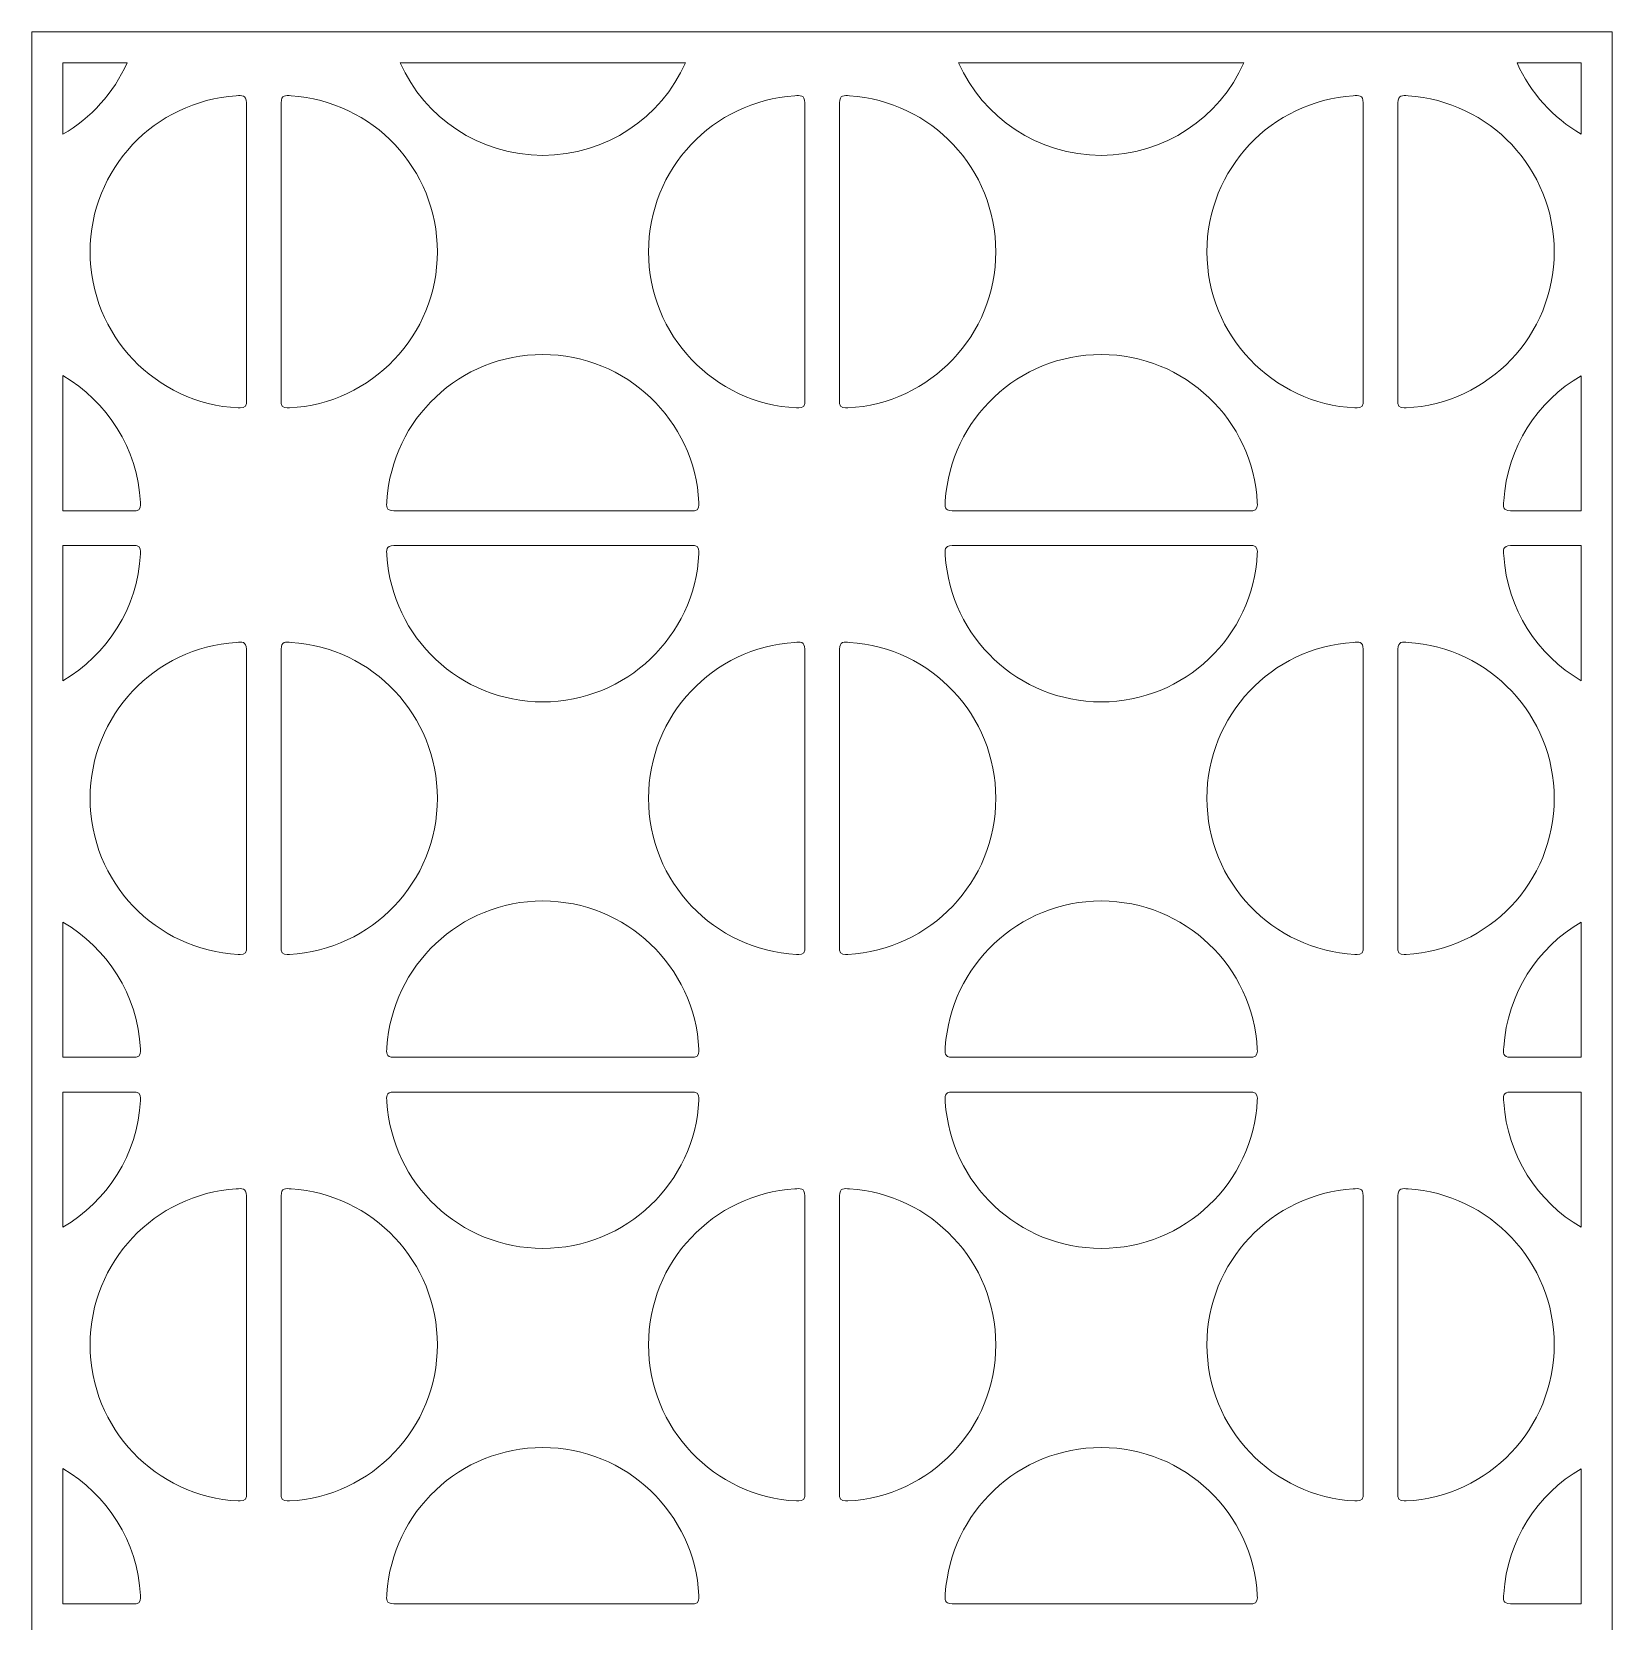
# Model space of a CAD drawing. Header units: centimetres. Extents: x -8.8 to 8, y -6.8 to 8.5.
# Drawn here: x -8.85 to -1.25, y 0.87 to 8.51 of the extents above; entities that cross this region are included whole.
import ezdxf

# ---------------------------------------------------------------- set-up
doc = ezdxf.new("R2010")
doc.units = ezdxf.units.CM
doc.header["$MEASUREMENT"] = 0
doc.layers.add('layer 1', color=7, linetype='Continuous')

msp = doc.modelspace()

# ---------------------------------------------------------------- linework, layer by layer
at = {"layer": 'layer 1', "color": 177, "lineweight": 9}
for points, knots in [([(-8.84847, 8.5064), (-8.84847, 8.5064), (-1.25294, 8.5064), (-1.25294, 8.5064), (-1.25294, 8.5064), (-1.25294, 8.5064), (-1.25294, -6.76726), (-1.25294, -6.76726), (-1.25294, -6.76726), (-1.25294, -6.76726), (-8.84847, -6.76726), (-8.84847, -6.76726), (-8.84847, -6.76726), (-8.84847, -6.76726), (-8.84847, 8.5064), (-8.84847, 8.5064)], [0, 0, 0, 0, 0.2, 0.2, 0.2, 0.2, 0.4, 0.4, 0.4, 0.4, 0.6, 0.6, 0.6, 0.6, 1, 1, 1, 1]), ([(-8.39052, 8.35661), (-8.45503, 8.21283), (-8.56343, 8.09301), (-8.69868, 8.01423), (-8.69868, 8.01423), (-8.69868, 8.01423), (-8.69868, 8.35661), (-8.69868, 8.35661), (-8.69868, 8.35661), (-8.69868, 8.35661), (-8.39052, 8.35661), (-8.39052, 8.35661)], [0, 0, 0, 0, 0.25, 0.25, 0.25, 0.25, 0.5, 0.5, 0.5, 0.5, 1, 1, 1, 1]), ([(-5.70683, 8.35661), (-5.82424, 8.09495), (-6.08701, 7.91264), (-6.39232, 7.91264), (-6.39232, 7.91264), (-6.69765, 7.91264), (-6.96046, 8.09494), (-7.07786, 8.35661), (-7.07786, 8.35661), (-7.07786, 8.35661), (-5.70683, 8.35661), (-5.70683, 8.35661)], [0, 0, 0, 0, 0.25, 0.25, 0.25, 0.25, 0.5, 0.5, 0.5, 0.5, 1, 1, 1, 1]), ([(-3.02313, 8.35661), (-3.14053, 8.09495), (-3.4033, 7.91264), (-3.7086, 7.91264), (-3.7086, 7.91264), (-4.01393, 7.91264), (-4.27675, 8.09494), (-4.39415, 8.35661), (-4.39415, 8.35661), (-4.39415, 8.35661), (-3.02313, 8.35661), (-3.02313, 8.35661)], [0, 0, 0, 0, 0.25, 0.25, 0.25, 0.25, 0.5, 0.5, 0.5, 0.5, 1, 1, 1, 1]), ([(-1.40273, 8.01452), (-1.53776, 8.0933), (-1.64599, 8.213), (-1.71043, 8.35661), (-1.71043, 8.35661), (-1.71043, 8.35661), (-1.40273, 8.35661), (-1.40273, 8.35661), (-1.40273, 8.35661), (-1.40273, 8.35661), (-1.40273, 8.01452), (-1.40273, 8.01452)], [0, 0, 0, 0, 0.25, 0.25, 0.25, 0.25, 0.5, 0.5, 0.5, 0.5, 1, 1, 1, 1]), ([(-7.81721, 7.44921), (-7.81721, 7.44921), (-7.81721, 6.72023), (-7.81721, 6.72023), (-7.81721, 6.72023), (-7.81721, 6.69727), (-7.8467, 6.69856), (-7.85697, 6.69926), (-7.85697, 6.69926), (-8.25319, 6.71995), (-8.56822, 7.04785), (-8.56822, 7.44921), (-8.56822, 7.44921), (-8.56822, 7.84771), (-8.25766, 8.1738), (-7.86542, 8.19869), (-7.86542, 8.19869), (-7.83882, 8.20094), (-7.81769, 8.20445), (-7.81721, 8.16568), (-7.81721, 8.16568), (-7.81721, 8.16568), (-7.81721, 7.44921), (-7.81721, 7.44921)], [0, 0, 0, 0, 0.1428571, 0.1428571, 0.1428571, 0.1428571, 0.2857143, 0.2857143, 0.2857143, 0.2857143, 0.4285714, 0.4285714, 0.4285714, 0.4285714, 0.5714286, 0.5714286, 0.5714286, 0.5714286, 0.7142857, 0.7142857, 0.7142857, 0.7142857, 1, 1, 1, 1]), ([(-7.65005, 7.44921), (-7.65005, 7.44921), (-7.65005, 6.72023), (-7.65005, 6.72023), (-7.65005, 6.72023), (-7.65005, 6.69727), (-7.62056, 6.69856), (-7.61029, 6.69926), (-7.61029, 6.69926), (-7.21407, 6.71995), (-6.89904, 7.04785), (-6.89904, 7.44921), (-6.89904, 7.44921), (-6.89904, 7.84771), (-7.2096, 8.1738), (-7.60184, 8.19869), (-7.60184, 8.19869), (-7.62843, 8.20094), (-7.64958, 8.20445), (-7.65005, 8.16568), (-7.65005, 8.16568), (-7.65005, 8.16568), (-7.65005, 7.44921), (-7.65005, 7.44921)], [0, 0, 0, 0, 0.1428571, 0.1428571, 0.1428571, 0.1428571, 0.2857143, 0.2857143, 0.2857143, 0.2857143, 0.4285714, 0.4285714, 0.4285714, 0.4285714, 0.5714286, 0.5714286, 0.5714286, 0.5714286, 0.7142857, 0.7142857, 0.7142857, 0.7142857, 1, 1, 1, 1]), ([(-5.1335, 7.44921), (-5.1335, 7.44921), (-5.1335, 6.72023), (-5.1335, 6.72023), (-5.1335, 6.72023), (-5.1335, 6.69727), (-5.16298, 6.69856), (-5.17325, 6.69926), (-5.17325, 6.69926), (-5.56948, 6.71995), (-5.8845, 7.04785), (-5.8845, 7.44921), (-5.8845, 7.44921), (-5.8845, 7.84771), (-5.57395, 8.1738), (-5.18171, 8.19869), (-5.18171, 8.19869), (-5.15511, 8.20094), (-5.13397, 8.20445), (-5.1335, 8.16568), (-5.1335, 8.16568), (-5.1335, 8.16568), (-5.1335, 7.44921), (-5.1335, 7.44921)], [0, 0, 0, 0, 0.1428571, 0.1428571, 0.1428571, 0.1428571, 0.2857143, 0.2857143, 0.2857143, 0.2857143, 0.4285714, 0.4285714, 0.4285714, 0.4285714, 0.5714286, 0.5714286, 0.5714286, 0.5714286, 0.7142857, 0.7142857, 0.7142857, 0.7142857, 1, 1, 1, 1]), ([(-4.96634, 7.44921), (-4.96634, 7.44921), (-4.96634, 6.72023), (-4.96634, 6.72023), (-4.96634, 6.72023), (-4.96634, 6.69727), (-4.93685, 6.69856), (-4.92658, 6.69926), (-4.92658, 6.69926), (-4.53036, 6.71995), (-4.21533, 7.04785), (-4.21533, 7.44921), (-4.21533, 7.44921), (-4.21533, 7.84771), (-4.52588, 8.1738), (-4.91812, 8.19869), (-4.91812, 8.19869), (-4.94472, 8.20094), (-4.96586, 8.20445), (-4.96634, 8.16568), (-4.96634, 8.16568), (-4.96634, 8.16568), (-4.96634, 7.44921), (-4.96634, 7.44921)], [0, 0, 0, 0, 0.1428571, 0.1428571, 0.1428571, 0.1428571, 0.2857143, 0.2857143, 0.2857143, 0.2857143, 0.4285714, 0.4285714, 0.4285714, 0.4285714, 0.5714286, 0.5714286, 0.5714286, 0.5714286, 0.7142857, 0.7142857, 0.7142857, 0.7142857, 1, 1, 1, 1]), ([(-2.44978, 7.44921), (-2.44978, 7.44921), (-2.44978, 6.72023), (-2.44978, 6.72023), (-2.44978, 6.72023), (-2.44978, 6.69727), (-2.47927, 6.69856), (-2.48954, 6.69926), (-2.48954, 6.69926), (-2.88576, 6.71995), (-3.20079, 7.04785), (-3.20079, 7.44921), (-3.20079, 7.44921), (-3.20079, 7.84771), (-2.89024, 8.1738), (-2.498, 8.19869), (-2.498, 8.19869), (-2.4714, 8.20094), (-2.45026, 8.20445), (-2.44978, 8.16568), (-2.44978, 8.16568), (-2.44978, 8.16568), (-2.44978, 7.44921), (-2.44978, 7.44921)], [0, 0, 0, 0, 0.1428571, 0.1428571, 0.1428571, 0.1428571, 0.2857143, 0.2857143, 0.2857143, 0.2857143, 0.4285714, 0.4285714, 0.4285714, 0.4285714, 0.5714286, 0.5714286, 0.5714286, 0.5714286, 0.7142857, 0.7142857, 0.7142857, 0.7142857, 1, 1, 1, 1]), ([(-2.28262, 7.44921), (-2.28262, 7.44921), (-2.28262, 6.72023), (-2.28262, 6.72023), (-2.28262, 6.72023), (-2.28262, 6.69727), (-2.25314, 6.69856), (-2.24287, 6.69926), (-2.24287, 6.69926), (-1.84664, 6.71995), (-1.53162, 7.04785), (-1.53162, 7.44921), (-1.53162, 7.44921), (-1.53162, 7.84771), (-1.84217, 8.1738), (-2.23441, 8.19869), (-2.23441, 8.19869), (-2.26101, 8.20094), (-2.28215, 8.20445), (-2.28262, 8.16568), (-2.28262, 8.16568), (-2.28262, 8.16568), (-2.28262, 7.44921), (-2.28262, 7.44921)], [0, 0, 0, 0, 0.1428571, 0.1428571, 0.1428571, 0.1428571, 0.2857143, 0.2857143, 0.2857143, 0.2857143, 0.4285714, 0.4285714, 0.4285714, 0.4285714, 0.5714286, 0.5714286, 0.5714286, 0.5714286, 0.7142857, 0.7142857, 0.7142857, 0.7142857, 1, 1, 1, 1]), ([(-6.39232, 6.20492), (-6.39232, 6.20492), (-5.66335, 6.20492), (-5.66335, 6.20492), (-5.66335, 6.20492), (-5.64038, 6.20492), (-5.64168, 6.2344), (-5.64237, 6.24468), (-5.64237, 6.24468), (-5.66306, 6.6409), (-5.99096, 6.95592), (-6.39232, 6.95592), (-6.39232, 6.95592), (-6.79083, 6.95592), (-7.11692, 6.64537), (-7.1418, 6.25313), (-7.1418, 6.25313), (-7.14404, 6.22653), (-7.14756, 6.20539), (-7.10879, 6.20492), (-7.10879, 6.20492), (-7.10879, 6.20492), (-6.39232, 6.20492), (-6.39232, 6.20492)], [0, 0, 0, 0, 0.1428571, 0.1428571, 0.1428571, 0.1428571, 0.2857143, 0.2857143, 0.2857143, 0.2857143, 0.4285714, 0.4285714, 0.4285714, 0.4285714, 0.5714286, 0.5714286, 0.5714286, 0.5714286, 0.7142857, 0.7142857, 0.7142857, 0.7142857, 1, 1, 1, 1]), ([(-3.7086, 6.20492), (-3.7086, 6.20492), (-2.97963, 6.20492), (-2.97963, 6.20492), (-2.97963, 6.20492), (-2.95666, 6.20492), (-2.95796, 6.2344), (-2.95866, 6.24468), (-2.95866, 6.24468), (-2.97935, 6.6409), (-3.30725, 6.95592), (-3.7086, 6.95592), (-3.7086, 6.95592), (-4.10711, 6.95592), (-4.4332, 6.64537), (-4.45809, 6.25313), (-4.45809, 6.25313), (-4.46033, 6.22653), (-4.46384, 6.20539), (-4.42508, 6.20492), (-4.42508, 6.20492), (-4.42508, 6.20492), (-3.7086, 6.20492), (-3.7086, 6.20492)], [0, 0, 0, 0, 0.1428571, 0.1428571, 0.1428571, 0.1428571, 0.2857143, 0.2857143, 0.2857143, 0.2857143, 0.4285714, 0.4285714, 0.4285714, 0.4285714, 0.5714286, 0.5714286, 0.5714286, 0.5714286, 0.7142857, 0.7142857, 0.7142857, 0.7142857, 1, 1, 1, 1]), ([(-8.69868, 6.20492), (-8.69868, 6.20492), (-8.34706, 6.20492), (-8.34706, 6.20492), (-8.34706, 6.20492), (-8.32409, 6.20492), (-8.32539, 6.2344), (-8.32608, 6.24468), (-8.32608, 6.24468), (-8.33969, 6.50511), (-8.48601, 6.73045), (-8.69868, 6.85432), (-8.69868, 6.85432), (-8.69868, 6.85432), (-8.69868, 6.20492), (-8.69868, 6.20492)], [0, 0, 0, 0, 0.2, 0.2, 0.2, 0.2, 0.4, 0.4, 0.4, 0.4, 0.6, 0.6, 0.6, 0.6, 1, 1, 1, 1]), ([(-1.40273, 6.85403), (-1.61284, 6.73144), (-1.75809, 6.50979), (-1.77438, 6.25313), (-1.77438, 6.25313), (-1.77662, 6.22653), (-1.78013, 6.20539), (-1.74136, 6.20492), (-1.74136, 6.20492), (-1.74136, 6.20492), (-1.40273, 6.20492), (-1.40273, 6.20492), (-1.40273, 6.20492), (-1.40273, 6.20492), (-1.40273, 6.85403), (-1.40273, 6.85403)], [0, 0, 0, 0, 0.2, 0.2, 0.2, 0.2, 0.4, 0.4, 0.4, 0.4, 0.6, 0.6, 0.6, 0.6, 1, 1, 1, 1]), ([(-8.69868, 6.03776), (-8.69868, 6.03776), (-8.34706, 6.03776), (-8.34706, 6.03776), (-8.34706, 6.03776), (-8.32409, 6.03776), (-8.32539, 6.00827), (-8.32608, 5.998), (-8.32608, 5.998), (-8.33969, 5.73757), (-8.48601, 5.51222), (-8.69868, 5.38835), (-8.69868, 5.38835), (-8.69868, 5.38835), (-8.69868, 6.03776), (-8.69868, 6.03776)], [0, 0, 0, 0, 0.2, 0.2, 0.2, 0.2, 0.4, 0.4, 0.4, 0.4, 0.6, 0.6, 0.6, 0.6, 1, 1, 1, 1]), ([(-6.39232, 6.03776), (-6.39232, 6.03776), (-5.66335, 6.03776), (-5.66335, 6.03776), (-5.66335, 6.03776), (-5.64038, 6.03776), (-5.64168, 6.00827), (-5.64237, 5.998), (-5.64237, 5.998), (-5.66306, 5.60178), (-5.99096, 5.28675), (-6.39232, 5.28675), (-6.39232, 5.28675), (-6.79083, 5.28675), (-7.11692, 5.5973), (-7.1418, 5.98954), (-7.1418, 5.98954), (-7.14404, 6.01615), (-7.14756, 6.03728), (-7.10879, 6.03776), (-7.10879, 6.03776), (-7.10879, 6.03776), (-6.39232, 6.03776), (-6.39232, 6.03776)], [0, 0, 0, 0, 0.1428571, 0.1428571, 0.1428571, 0.1428571, 0.2857143, 0.2857143, 0.2857143, 0.2857143, 0.4285714, 0.4285714, 0.4285714, 0.4285714, 0.5714286, 0.5714286, 0.5714286, 0.5714286, 0.7142857, 0.7142857, 0.7142857, 0.7142857, 1, 1, 1, 1]), ([(-3.7086, 6.03776), (-3.7086, 6.03776), (-2.97963, 6.03776), (-2.97963, 6.03776), (-2.97963, 6.03776), (-2.95666, 6.03776), (-2.95796, 6.00827), (-2.95866, 5.998), (-2.95866, 5.998), (-2.97935, 5.60178), (-3.30725, 5.28675), (-3.7086, 5.28675), (-3.7086, 5.28675), (-4.10711, 5.28675), (-4.4332, 5.5973), (-4.45809, 5.98954), (-4.45809, 5.98954), (-4.46033, 6.01615), (-4.46384, 6.03728), (-4.42508, 6.03776), (-4.42508, 6.03776), (-4.42508, 6.03776), (-3.7086, 6.03776), (-3.7086, 6.03776)], [0, 0, 0, 0, 0.1428571, 0.1428571, 0.1428571, 0.1428571, 0.2857143, 0.2857143, 0.2857143, 0.2857143, 0.4285714, 0.4285714, 0.4285714, 0.4285714, 0.5714286, 0.5714286, 0.5714286, 0.5714286, 0.7142857, 0.7142857, 0.7142857, 0.7142857, 1, 1, 1, 1]), ([(-1.40273, 5.38863), (-1.61284, 5.51122), (-1.75809, 5.73289), (-1.77438, 5.98954), (-1.77438, 5.98954), (-1.77662, 6.01615), (-1.78013, 6.03728), (-1.74136, 6.03776), (-1.74136, 6.03776), (-1.74136, 6.03776), (-1.40273, 6.03776), (-1.40273, 6.03776), (-1.40273, 6.03776), (-1.40273, 6.03776), (-1.40273, 5.38863), (-1.40273, 5.38863)], [0, 0, 0, 0, 0.2, 0.2, 0.2, 0.2, 0.4, 0.4, 0.4, 0.4, 0.6, 0.6, 0.6, 0.6, 1, 1, 1, 1]), ([(-7.81721, 4.82332), (-7.81721, 4.82332), (-7.81721, 4.09435), (-7.81721, 4.09435), (-7.81721, 4.09435), (-7.81721, 4.07138), (-7.8467, 4.07268), (-7.85697, 4.07337), (-7.85697, 4.07337), (-8.25319, 4.09407), (-8.56822, 4.42197), (-8.56822, 4.82332), (-8.56822, 4.82332), (-8.56822, 5.22183), (-8.25766, 5.54792), (-7.86542, 5.57281), (-7.86542, 5.57281), (-7.83882, 5.57505), (-7.81769, 5.57856), (-7.81721, 5.53979), (-7.81721, 5.53979), (-7.81721, 5.53979), (-7.81721, 4.82332), (-7.81721, 4.82332)], [0, 0, 0, 0, 0.1428571, 0.1428571, 0.1428571, 0.1428571, 0.2857143, 0.2857143, 0.2857143, 0.2857143, 0.4285714, 0.4285714, 0.4285714, 0.4285714, 0.5714286, 0.5714286, 0.5714286, 0.5714286, 0.7142857, 0.7142857, 0.7142857, 0.7142857, 1, 1, 1, 1]), ([(-7.65005, 4.82332), (-7.65005, 4.82332), (-7.65005, 4.09435), (-7.65005, 4.09435), (-7.65005, 4.09435), (-7.65005, 4.07138), (-7.62056, 4.07268), (-7.61029, 4.07337), (-7.61029, 4.07337), (-7.21407, 4.09407), (-6.89904, 4.42197), (-6.89904, 4.82332), (-6.89904, 4.82332), (-6.89904, 5.22183), (-7.2096, 5.54792), (-7.60184, 5.57281), (-7.60184, 5.57281), (-7.62843, 5.57505), (-7.64958, 5.57856), (-7.65005, 5.53979), (-7.65005, 5.53979), (-7.65005, 5.53979), (-7.65005, 4.82332), (-7.65005, 4.82332)], [0, 0, 0, 0, 0.1428571, 0.1428571, 0.1428571, 0.1428571, 0.2857143, 0.2857143, 0.2857143, 0.2857143, 0.4285714, 0.4285714, 0.4285714, 0.4285714, 0.5714286, 0.5714286, 0.5714286, 0.5714286, 0.7142857, 0.7142857, 0.7142857, 0.7142857, 1, 1, 1, 1]), ([(-5.1335, 4.82332), (-5.1335, 4.82332), (-5.1335, 4.09435), (-5.1335, 4.09435), (-5.1335, 4.09435), (-5.1335, 4.07138), (-5.16298, 4.07268), (-5.17325, 4.07337), (-5.17325, 4.07337), (-5.56948, 4.09407), (-5.8845, 4.42197), (-5.8845, 4.82332), (-5.8845, 4.82332), (-5.8845, 5.22183), (-5.57395, 5.54792), (-5.18171, 5.57281), (-5.18171, 5.57281), (-5.15511, 5.57505), (-5.13397, 5.57856), (-5.1335, 5.53979), (-5.1335, 5.53979), (-5.1335, 5.53979), (-5.1335, 4.82332), (-5.1335, 4.82332)], [0, 0, 0, 0, 0.1428571, 0.1428571, 0.1428571, 0.1428571, 0.2857143, 0.2857143, 0.2857143, 0.2857143, 0.4285714, 0.4285714, 0.4285714, 0.4285714, 0.5714286, 0.5714286, 0.5714286, 0.5714286, 0.7142857, 0.7142857, 0.7142857, 0.7142857, 1, 1, 1, 1]), ([(-4.96634, 4.82332), (-4.96634, 4.82332), (-4.96634, 4.09435), (-4.96634, 4.09435), (-4.96634, 4.09435), (-4.96634, 4.07138), (-4.93685, 4.07268), (-4.92658, 4.07337), (-4.92658, 4.07337), (-4.53036, 4.09407), (-4.21533, 4.42197), (-4.21533, 4.82332), (-4.21533, 4.82332), (-4.21533, 5.22183), (-4.52588, 5.54792), (-4.91812, 5.57281), (-4.91812, 5.57281), (-4.94472, 5.57505), (-4.96586, 5.57856), (-4.96634, 5.53979), (-4.96634, 5.53979), (-4.96634, 5.53979), (-4.96634, 4.82332), (-4.96634, 4.82332)], [0, 0, 0, 0, 0.1428571, 0.1428571, 0.1428571, 0.1428571, 0.2857143, 0.2857143, 0.2857143, 0.2857143, 0.4285714, 0.4285714, 0.4285714, 0.4285714, 0.5714286, 0.5714286, 0.5714286, 0.5714286, 0.7142857, 0.7142857, 0.7142857, 0.7142857, 1, 1, 1, 1]), ([(-2.44978, 4.82332), (-2.44978, 4.82332), (-2.44978, 4.09435), (-2.44978, 4.09435), (-2.44978, 4.09435), (-2.44978, 4.07138), (-2.47927, 4.07268), (-2.48954, 4.07337), (-2.48954, 4.07337), (-2.88576, 4.09407), (-3.20079, 4.42197), (-3.20079, 4.82332), (-3.20079, 4.82332), (-3.20079, 5.22183), (-2.89024, 5.54792), (-2.498, 5.57281), (-2.498, 5.57281), (-2.4714, 5.57505), (-2.45026, 5.57856), (-2.44978, 5.53979), (-2.44978, 5.53979), (-2.44978, 5.53979), (-2.44978, 4.82332), (-2.44978, 4.82332)], [0, 0, 0, 0, 0.1428571, 0.1428571, 0.1428571, 0.1428571, 0.2857143, 0.2857143, 0.2857143, 0.2857143, 0.4285714, 0.4285714, 0.4285714, 0.4285714, 0.5714286, 0.5714286, 0.5714286, 0.5714286, 0.7142857, 0.7142857, 0.7142857, 0.7142857, 1, 1, 1, 1]), ([(-2.28262, 4.82332), (-2.28262, 4.82332), (-2.28262, 4.09435), (-2.28262, 4.09435), (-2.28262, 4.09435), (-2.28262, 4.07138), (-2.25314, 4.07268), (-2.24287, 4.07337), (-2.24287, 4.07337), (-1.84664, 4.09407), (-1.53162, 4.42197), (-1.53162, 4.82332), (-1.53162, 4.82332), (-1.53162, 5.22183), (-1.84217, 5.54792), (-2.23441, 5.57281), (-2.23441, 5.57281), (-2.26101, 5.57505), (-2.28215, 5.57856), (-2.28262, 5.53979), (-2.28262, 5.53979), (-2.28262, 5.53979), (-2.28262, 4.82332), (-2.28262, 4.82332)], [0, 0, 0, 0, 0.1428571, 0.1428571, 0.1428571, 0.1428571, 0.2857143, 0.2857143, 0.2857143, 0.2857143, 0.4285714, 0.4285714, 0.4285714, 0.4285714, 0.5714286, 0.5714286, 0.5714286, 0.5714286, 0.7142857, 0.7142857, 0.7142857, 0.7142857, 1, 1, 1, 1]), ([(-6.39232, 3.57904), (-6.39232, 3.57904), (-5.66335, 3.57904), (-5.66335, 3.57904), (-5.66335, 3.57904), (-5.64038, 3.57904), (-5.64168, 3.60852), (-5.64237, 3.61879), (-5.64237, 3.61879), (-5.66306, 4.01501), (-5.99096, 4.33004), (-6.39232, 4.33004), (-6.39232, 4.33004), (-6.79083, 4.33004), (-7.11692, 4.01949), (-7.1418, 3.62725), (-7.1418, 3.62725), (-7.14404, 3.60065), (-7.14756, 3.57951), (-7.10879, 3.57904), (-7.10879, 3.57904), (-7.10879, 3.57904), (-6.39232, 3.57904), (-6.39232, 3.57904)], [0, 0, 0, 0, 0.1428571, 0.1428571, 0.1428571, 0.1428571, 0.2857143, 0.2857143, 0.2857143, 0.2857143, 0.4285714, 0.4285714, 0.4285714, 0.4285714, 0.5714286, 0.5714286, 0.5714286, 0.5714286, 0.7142857, 0.7142857, 0.7142857, 0.7142857, 1, 1, 1, 1]), ([(-3.7086, 3.57904), (-3.7086, 3.57904), (-2.97963, 3.57904), (-2.97963, 3.57904), (-2.97963, 3.57904), (-2.95666, 3.57904), (-2.95796, 3.60852), (-2.95866, 3.61879), (-2.95866, 3.61879), (-2.97935, 4.01501), (-3.30725, 4.33004), (-3.7086, 4.33004), (-3.7086, 4.33004), (-4.10711, 4.33004), (-4.4332, 4.01949), (-4.45809, 3.62725), (-4.45809, 3.62725), (-4.46033, 3.60065), (-4.46384, 3.57951), (-4.42508, 3.57904), (-4.42508, 3.57904), (-4.42508, 3.57904), (-3.7086, 3.57904), (-3.7086, 3.57904)], [0, 0, 0, 0, 0.1428571, 0.1428571, 0.1428571, 0.1428571, 0.2857143, 0.2857143, 0.2857143, 0.2857143, 0.4285714, 0.4285714, 0.4285714, 0.4285714, 0.5714286, 0.5714286, 0.5714286, 0.5714286, 0.7142857, 0.7142857, 0.7142857, 0.7142857, 1, 1, 1, 1]), ([(-8.69868, 3.57904), (-8.69868, 3.57904), (-8.34706, 3.57904), (-8.34706, 3.57904), (-8.34706, 3.57904), (-8.32409, 3.57904), (-8.32539, 3.60852), (-8.32608, 3.61879), (-8.32608, 3.61879), (-8.33969, 3.87922), (-8.48601, 4.10457), (-8.69868, 4.22844), (-8.69868, 4.22844), (-8.69868, 4.22844), (-8.69868, 3.57904), (-8.69868, 3.57904)], [0, 0, 0, 0, 0.2, 0.2, 0.2, 0.2, 0.4, 0.4, 0.4, 0.4, 0.6, 0.6, 0.6, 0.6, 1, 1, 1, 1]), ([(-1.40273, 4.22815), (-1.61284, 4.10556), (-1.75809, 3.8839), (-1.77438, 3.62725), (-1.77438, 3.62725), (-1.77662, 3.60065), (-1.78013, 3.57951), (-1.74136, 3.57904), (-1.74136, 3.57904), (-1.74136, 3.57904), (-1.40273, 3.57904), (-1.40273, 3.57904), (-1.40273, 3.57904), (-1.40273, 3.57904), (-1.40273, 4.22815), (-1.40273, 4.22815)], [0, 0, 0, 0, 0.2, 0.2, 0.2, 0.2, 0.4, 0.4, 0.4, 0.4, 0.6, 0.6, 0.6, 0.6, 1, 1, 1, 1]), ([(-8.69868, 3.41187), (-8.69868, 3.41187), (-8.34706, 3.41187), (-8.34706, 3.41187), (-8.34706, 3.41187), (-8.32409, 3.41187), (-8.32539, 3.38239), (-8.32608, 3.37212), (-8.32608, 3.37212), (-8.33969, 3.11168), (-8.48601, 2.88634), (-8.69868, 2.76246), (-8.69868, 2.76246), (-8.69868, 2.76246), (-8.69868, 3.41187), (-8.69868, 3.41187)], [0, 0, 0, 0, 0.2, 0.2, 0.2, 0.2, 0.4, 0.4, 0.4, 0.4, 0.6, 0.6, 0.6, 0.6, 1, 1, 1, 1]), ([(-6.39232, 3.41187), (-6.39232, 3.41187), (-5.66335, 3.41187), (-5.66335, 3.41187), (-5.66335, 3.41187), (-5.64038, 3.41187), (-5.64168, 3.38239), (-5.64237, 3.37212), (-5.64237, 3.37212), (-5.66306, 2.97589), (-5.99096, 2.66087), (-6.39232, 2.66087), (-6.39232, 2.66087), (-6.79083, 2.66087), (-7.11692, 2.97142), (-7.1418, 3.36366), (-7.1418, 3.36366), (-7.14404, 3.39026), (-7.14756, 3.4114), (-7.10879, 3.41187), (-7.10879, 3.41187), (-7.10879, 3.41187), (-6.39232, 3.41187), (-6.39232, 3.41187)], [0, 0, 0, 0, 0.1428571, 0.1428571, 0.1428571, 0.1428571, 0.2857143, 0.2857143, 0.2857143, 0.2857143, 0.4285714, 0.4285714, 0.4285714, 0.4285714, 0.5714286, 0.5714286, 0.5714286, 0.5714286, 0.7142857, 0.7142857, 0.7142857, 0.7142857, 1, 1, 1, 1]), ([(-3.7086, 3.41187), (-3.7086, 3.41187), (-2.97963, 3.41187), (-2.97963, 3.41187), (-2.97963, 3.41187), (-2.95666, 3.41187), (-2.95796, 3.38239), (-2.95866, 3.37212), (-2.95866, 3.37212), (-2.97935, 2.97589), (-3.30725, 2.66087), (-3.7086, 2.66087), (-3.7086, 2.66087), (-4.10711, 2.66087), (-4.4332, 2.97142), (-4.45809, 3.36366), (-4.45809, 3.36366), (-4.46033, 3.39026), (-4.46384, 3.4114), (-4.42508, 3.41187), (-4.42508, 3.41187), (-4.42508, 3.41187), (-3.7086, 3.41187), (-3.7086, 3.41187)], [0, 0, 0, 0, 0.1428571, 0.1428571, 0.1428571, 0.1428571, 0.2857143, 0.2857143, 0.2857143, 0.2857143, 0.4285714, 0.4285714, 0.4285714, 0.4285714, 0.5714286, 0.5714286, 0.5714286, 0.5714286, 0.7142857, 0.7142857, 0.7142857, 0.7142857, 1, 1, 1, 1]), ([(-1.40273, 2.76275), (-1.61284, 2.88534), (-1.75809, 3.107), (-1.77438, 3.36366), (-1.77438, 3.36366), (-1.77662, 3.39026), (-1.78013, 3.4114), (-1.74136, 3.41187), (-1.74136, 3.41187), (-1.74136, 3.41187), (-1.40273, 3.41187), (-1.40273, 3.41187), (-1.40273, 3.41187), (-1.40273, 3.41187), (-1.40273, 2.76275), (-1.40273, 2.76275)], [0, 0, 0, 0, 0.2, 0.2, 0.2, 0.2, 0.4, 0.4, 0.4, 0.4, 0.6, 0.6, 0.6, 0.6, 1, 1, 1, 1]), ([(-7.81721, 2.19744), (-7.81721, 2.19744), (-7.81721, 1.46846), (-7.81721, 1.46846), (-7.81721, 1.46846), (-7.81721, 1.4455), (-7.8467, 1.44679), (-7.85697, 1.44749), (-7.85697, 1.44749), (-8.25319, 1.46819), (-8.56822, 1.79609), (-8.56822, 2.19744), (-8.56822, 2.19744), (-8.56822, 2.59594), (-8.25766, 2.92203), (-7.86542, 2.94692), (-7.86542, 2.94692), (-7.83882, 2.94917), (-7.81769, 2.95268), (-7.81721, 2.91391), (-7.81721, 2.91391), (-7.81721, 2.91391), (-7.81721, 2.19744), (-7.81721, 2.19744)], [0, 0, 0, 0, 0.1428571, 0.1428571, 0.1428571, 0.1428571, 0.2857143, 0.2857143, 0.2857143, 0.2857143, 0.4285714, 0.4285714, 0.4285714, 0.4285714, 0.5714286, 0.5714286, 0.5714286, 0.5714286, 0.7142857, 0.7142857, 0.7142857, 0.7142857, 1, 1, 1, 1]), ([(-7.65005, 2.19744), (-7.65005, 2.19744), (-7.65005, 1.46846), (-7.65005, 1.46846), (-7.65005, 1.46846), (-7.65005, 1.4455), (-7.62056, 1.44679), (-7.61029, 1.44749), (-7.61029, 1.44749), (-7.21407, 1.46819), (-6.89904, 1.79609), (-6.89904, 2.19744), (-6.89904, 2.19744), (-6.89904, 2.59594), (-7.2096, 2.92203), (-7.60184, 2.94692), (-7.60184, 2.94692), (-7.62843, 2.94917), (-7.64958, 2.95268), (-7.65005, 2.91391), (-7.65005, 2.91391), (-7.65005, 2.91391), (-7.65005, 2.19744), (-7.65005, 2.19744)], [0, 0, 0, 0, 0.1428571, 0.1428571, 0.1428571, 0.1428571, 0.2857143, 0.2857143, 0.2857143, 0.2857143, 0.4285714, 0.4285714, 0.4285714, 0.4285714, 0.5714286, 0.5714286, 0.5714286, 0.5714286, 0.7142857, 0.7142857, 0.7142857, 0.7142857, 1, 1, 1, 1]), ([(-5.1335, 2.19744), (-5.1335, 2.19744), (-5.1335, 1.46846), (-5.1335, 1.46846), (-5.1335, 1.46846), (-5.1335, 1.4455), (-5.16298, 1.44679), (-5.17325, 1.44749), (-5.17325, 1.44749), (-5.56948, 1.46819), (-5.8845, 1.79609), (-5.8845, 2.19744), (-5.8845, 2.19744), (-5.8845, 2.59594), (-5.57395, 2.92203), (-5.18171, 2.94692), (-5.18171, 2.94692), (-5.15511, 2.94917), (-5.13397, 2.95268), (-5.1335, 2.91391), (-5.1335, 2.91391), (-5.1335, 2.91391), (-5.1335, 2.19744), (-5.1335, 2.19744)], [0, 0, 0, 0, 0.1428571, 0.1428571, 0.1428571, 0.1428571, 0.2857143, 0.2857143, 0.2857143, 0.2857143, 0.4285714, 0.4285714, 0.4285714, 0.4285714, 0.5714286, 0.5714286, 0.5714286, 0.5714286, 0.7142857, 0.7142857, 0.7142857, 0.7142857, 1, 1, 1, 1]), ([(-4.96634, 2.19744), (-4.96634, 2.19744), (-4.96634, 1.46846), (-4.96634, 1.46846), (-4.96634, 1.46846), (-4.96634, 1.4455), (-4.93685, 1.44679), (-4.92658, 1.44749), (-4.92658, 1.44749), (-4.53036, 1.46819), (-4.21533, 1.79609), (-4.21533, 2.19744), (-4.21533, 2.19744), (-4.21533, 2.59594), (-4.52588, 2.92203), (-4.91812, 2.94692), (-4.91812, 2.94692), (-4.94472, 2.94917), (-4.96586, 2.95268), (-4.96634, 2.91391), (-4.96634, 2.91391), (-4.96634, 2.91391), (-4.96634, 2.19744), (-4.96634, 2.19744)], [0, 0, 0, 0, 0.1428571, 0.1428571, 0.1428571, 0.1428571, 0.2857143, 0.2857143, 0.2857143, 0.2857143, 0.4285714, 0.4285714, 0.4285714, 0.4285714, 0.5714286, 0.5714286, 0.5714286, 0.5714286, 0.7142857, 0.7142857, 0.7142857, 0.7142857, 1, 1, 1, 1]), ([(-2.44978, 2.19744), (-2.44978, 2.19744), (-2.44978, 1.46846), (-2.44978, 1.46846), (-2.44978, 1.46846), (-2.44978, 1.4455), (-2.47927, 1.44679), (-2.48954, 1.44749), (-2.48954, 1.44749), (-2.88576, 1.46819), (-3.20079, 1.79609), (-3.20079, 2.19744), (-3.20079, 2.19744), (-3.20079, 2.59594), (-2.89024, 2.92203), (-2.498, 2.94692), (-2.498, 2.94692), (-2.4714, 2.94917), (-2.45026, 2.95268), (-2.44978, 2.91391), (-2.44978, 2.91391), (-2.44978, 2.91391), (-2.44978, 2.19744), (-2.44978, 2.19744)], [0, 0, 0, 0, 0.1428571, 0.1428571, 0.1428571, 0.1428571, 0.2857143, 0.2857143, 0.2857143, 0.2857143, 0.4285714, 0.4285714, 0.4285714, 0.4285714, 0.5714286, 0.5714286, 0.5714286, 0.5714286, 0.7142857, 0.7142857, 0.7142857, 0.7142857, 1, 1, 1, 1]), ([(-2.28262, 2.19744), (-2.28262, 2.19744), (-2.28262, 1.46846), (-2.28262, 1.46846), (-2.28262, 1.46846), (-2.28262, 1.4455), (-2.25314, 1.44679), (-2.24287, 1.44749), (-2.24287, 1.44749), (-1.84664, 1.46819), (-1.53162, 1.79609), (-1.53162, 2.19744), (-1.53162, 2.19744), (-1.53162, 2.59594), (-1.84217, 2.92203), (-2.23441, 2.94692), (-2.23441, 2.94692), (-2.26101, 2.94917), (-2.28215, 2.95268), (-2.28262, 2.91391), (-2.28262, 2.91391), (-2.28262, 2.91391), (-2.28262, 2.19744), (-2.28262, 2.19744)], [0, 0, 0, 0, 0.1428571, 0.1428571, 0.1428571, 0.1428571, 0.2857143, 0.2857143, 0.2857143, 0.2857143, 0.4285714, 0.4285714, 0.4285714, 0.4285714, 0.5714286, 0.5714286, 0.5714286, 0.5714286, 0.7142857, 0.7142857, 0.7142857, 0.7142857, 1, 1, 1, 1]), ([(-6.39232, 0.95315), (-6.39232, 0.95315), (-5.66335, 0.95315), (-5.66335, 0.95315), (-5.66335, 0.95315), (-5.64038, 0.95315), (-5.64168, 0.98264), (-5.64237, 0.99291), (-5.64237, 0.99291), (-5.66306, 1.38913), (-5.99096, 1.70416), (-6.39232, 1.70416), (-6.39232, 1.70416), (-6.79083, 1.70416), (-7.11692, 1.3936), (-7.1418, 1.00137), (-7.1418, 1.00137), (-7.14404, 0.97477), (-7.14756, 0.95363), (-7.10879, 0.95315), (-7.10879, 0.95315), (-7.10879, 0.95315), (-6.39232, 0.95315), (-6.39232, 0.95315)], [0, 0, 0, 0, 0.1428571, 0.1428571, 0.1428571, 0.1428571, 0.2857143, 0.2857143, 0.2857143, 0.2857143, 0.4285714, 0.4285714, 0.4285714, 0.4285714, 0.5714286, 0.5714286, 0.5714286, 0.5714286, 0.7142857, 0.7142857, 0.7142857, 0.7142857, 1, 1, 1, 1]), ([(-3.7086, 0.95315), (-3.7086, 0.95315), (-2.97963, 0.95315), (-2.97963, 0.95315), (-2.97963, 0.95315), (-2.95666, 0.95315), (-2.95796, 0.98264), (-2.95866, 0.99291), (-2.95866, 0.99291), (-2.97935, 1.38913), (-3.30725, 1.70416), (-3.7086, 1.70416), (-3.7086, 1.70416), (-4.10711, 1.70416), (-4.4332, 1.3936), (-4.45809, 1.00137), (-4.45809, 1.00137), (-4.46033, 0.97477), (-4.46384, 0.95363), (-4.42508, 0.95315), (-4.42508, 0.95315), (-4.42508, 0.95315), (-3.7086, 0.95315), (-3.7086, 0.95315)], [0, 0, 0, 0, 0.1428571, 0.1428571, 0.1428571, 0.1428571, 0.2857143, 0.2857143, 0.2857143, 0.2857143, 0.4285714, 0.4285714, 0.4285714, 0.4285714, 0.5714286, 0.5714286, 0.5714286, 0.5714286, 0.7142857, 0.7142857, 0.7142857, 0.7142857, 1, 1, 1, 1]), ([(-8.69868, 0.95315), (-8.69868, 0.95315), (-8.34706, 0.95315), (-8.34706, 0.95315), (-8.34706, 0.95315), (-8.32409, 0.95315), (-8.32539, 0.98264), (-8.32608, 0.99291), (-8.32608, 0.99291), (-8.33969, 1.25334), (-8.48601, 1.47869), (-8.69868, 1.60256), (-8.69868, 1.60256), (-8.69868, 1.60256), (-8.69868, 0.95315), (-8.69868, 0.95315)], [0, 0, 0, 0, 0.2, 0.2, 0.2, 0.2, 0.4, 0.4, 0.4, 0.4, 0.6, 0.6, 0.6, 0.6, 1, 1, 1, 1]), ([(-1.40273, 1.60227), (-1.61284, 1.47968), (-1.75809, 1.25802), (-1.77438, 1.00137), (-1.77438, 1.00137), (-1.77662, 0.97477), (-1.78013, 0.95363), (-1.74136, 0.95315), (-1.74136, 0.95315), (-1.74136, 0.95315), (-1.40273, 0.95315), (-1.40273, 0.95315), (-1.40273, 0.95315), (-1.40273, 0.95315), (-1.40273, 1.60227), (-1.40273, 1.60227)], [0, 0, 0, 0, 0.2, 0.2, 0.2, 0.2, 0.4, 0.4, 0.4, 0.4, 0.6, 0.6, 0.6, 0.6, 1, 1, 1, 1])]:
    msp.add_open_spline(points, degree=3, knots=knots, dxfattribs=at)

doc.saveas('drawing.dxf')
